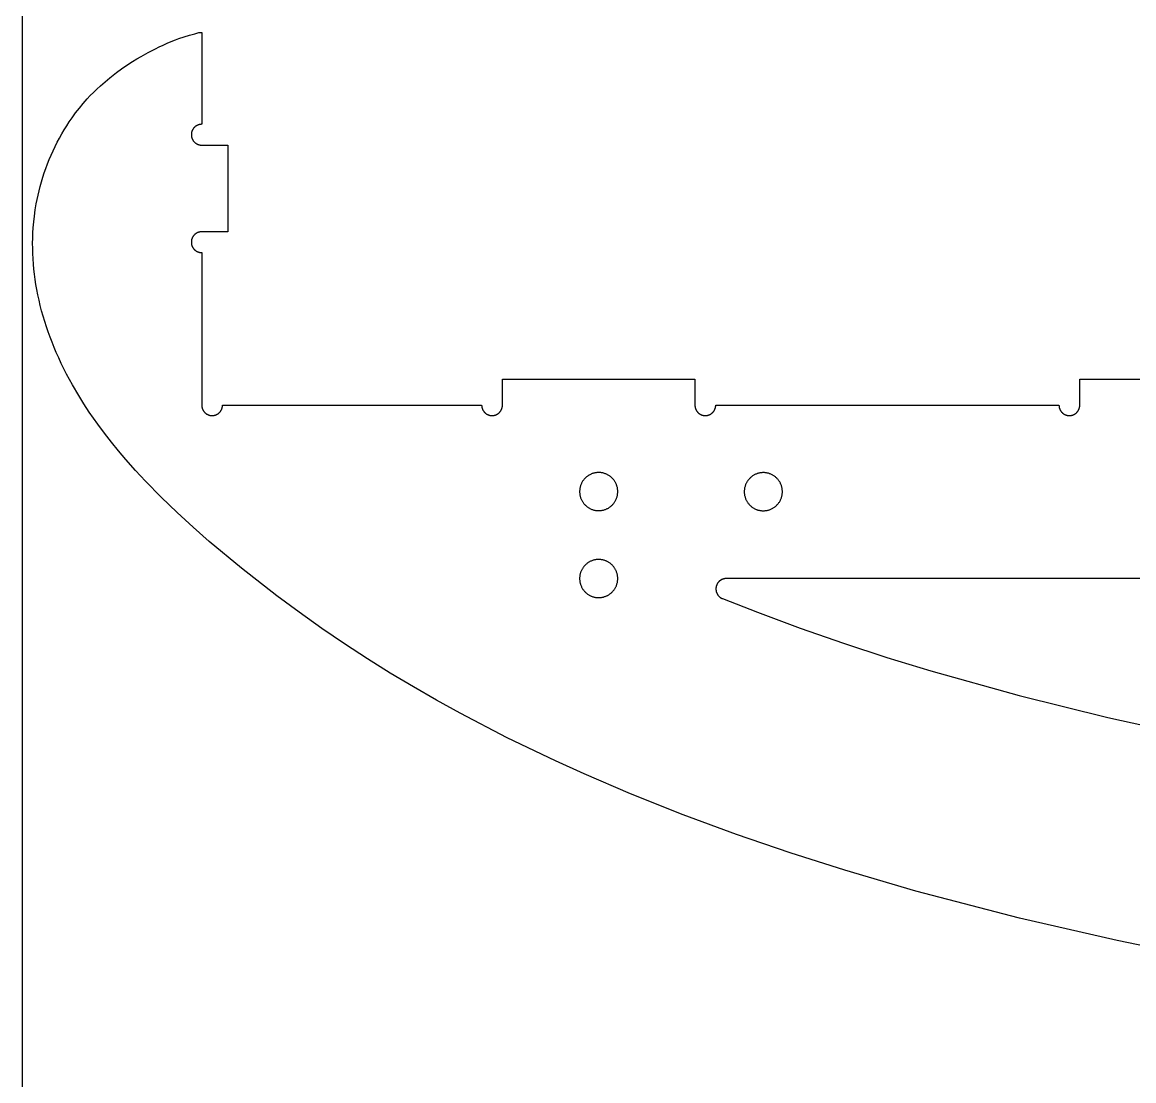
# Model space of a CAD drawing. Header units: millimetres. Extents: x 0 to 2500, y 0 to 1250.
# Drawn here: x 0 to 320.6, y 622 to 927.3 of the extents above; entities that cross this region are included whole.
import ezdxf

# ---------------------------------------------------------------- set-up
doc = ezdxf.new("R2010")
doc.units = ezdxf.units.MM
doc.header["$MEASUREMENT"] = 0
doc.layers.add('Default', color=18, linetype='Continuous', true_color=0x000000)
doc.layers.add('TAGLIO', color=56, linetype='Continuous', true_color=0x8b8b00)

msp = doc.modelspace()

# ---------------------------------------------------------------- linework, layer by layer
at = {"layer": 'Default'}
msp.add_lwpolyline([(0, 0), (2500, 0), (2500, 1250), (0, 1250)], close=True, dxfattribs=at)
at = {"layer": 'TAGLIO'}
for points in [[(25.26, 911.25), (26.27, 912.06), (27.17, 912.76), (28.61, 913.81), (30.16, 914.88), (31.85, 915.96), (33.06, 916.71), (34.29, 917.44), (36.32, 918.57), (38.39, 919.64), (39.5, 920.18), (40.63, 920.7), (41.81, 921.22), (43, 921.72), (44.24, 922.2), (45.18, 922.55), (46.72, 923.08), (48.24, 923.55), (49.76, 923.98), (50.94, 924.28)], [(50.94, 924.28), (51.77, 924.28)], [(51.77, 924.28), (51.77, 897.84)], [(348.4, 655.77), (315.79, 662.42), (287.65, 668.91), (257.75, 676.73), (237.25, 682.73), (221.51, 687.74), (205.99, 693.06), (190.61, 698.74), (175.4, 704.8), (162.09, 710.49), (153.78, 714.25), (139.88, 720.93), (126.27, 728), (119.52, 731.72), (112.83, 735.57), (106.15, 739.57), (99.55, 743.7), (92.95, 748.01), (86.42, 752.45), (79.87, 757.1), (73.42, 761.88), (63.21, 769.86), (53.96, 777.57), (49.27, 781.68), (44.67, 785.9), (40.11, 790.29), (35.54, 794.95), (32.66, 798.04), (29.86, 801.2), (27.79, 803.65), (25.76, 806.13), (23.73, 808.74), (21.76, 811.4), (19.34, 814.85), (17.79, 817.21), (16.29, 819.61), (14.49, 822.69), (12.79, 825.82), (11.25, 828.9), (10.52, 830.46), (9.82, 832.03), (9.2, 833.5), (8.61, 834.98), (8.04, 836.47), (7.49, 837.97), (6.98, 839.48), (6.49, 841.01), (6.03, 842.54), (5.6, 844.09), (5.21, 845.6), (4.85, 847.12), (4.52, 848.65), (4.22, 850.18), (3.97, 851.64), (3.74, 853.11), (3.54, 854.58), (3.38, 856.05), (3.24, 857.55), (3.13, 859.05), (3.05, 860.55), (3.01, 862.05), (3, 863.55), (3.02, 865.04), (3.08, 866.53), (3.17, 868.02), (3.32, 869.7), (3.51, 871.37), (3.75, 873.13), (4.05, 874.89), (4.3, 876.16), (4.57, 877.43), (4.87, 878.69), (5.19, 879.95), (5.55, 881.26), (5.95, 882.56), (6.37, 883.85), (6.82, 885.14), (7.29, 886.42), (7.8, 887.68), (8.33, 888.94), (8.89, 890.19), (9.47, 891.42), (10.09, 892.65), (10.73, 893.86), (11.4, 895.06), (12.1, 896.25), (12.83, 897.42), (13.58, 898.57), (14.37, 899.71), (15.4, 901.12), (16.47, 902.5), (17.59, 903.85), (18.75, 905.16), (19.63, 906.11), (20.54, 907.04), (21.52, 907.99), (22.53, 908.93), (23.88, 910.11), (25.26, 911.25)], [(51.77, 897.84), (51.7, 897.84), (51.63, 897.84), (51.57, 897.84), (51.5, 897.83), (51.43, 897.82), (51.36, 897.81), (51.29, 897.8), (51.22, 897.79), (51.15, 897.78), (51.08, 897.76), (51.01, 897.75), (50.94, 897.73), (50.87, 897.71), (50.8, 897.68), (50.73, 897.66), (50.66, 897.63), (50.59, 897.6), (50.53, 897.57), (50.46, 897.54), (50.39, 897.51), (50.32, 897.47), (50.26, 897.43), (50.19, 897.39), (50.13, 897.35), (50.06, 897.31), (50, 897.27), (49.94, 897.22), (49.88, 897.17), (49.82, 897.12), (49.76, 897.07), (49.7, 897.02), (49.65, 896.96), (49.59, 896.91), (49.54, 896.85), (49.49, 896.79), (49.44, 896.73), (49.39, 896.67), (49.34, 896.61), (49.3, 896.55), (49.26, 896.48), (49.22, 896.42), (49.18, 896.35), (49.14, 896.29), (49.1, 896.22), (49.07, 896.15), (49.04, 896.08), (49.01, 896.02), (48.98, 895.95), (48.95, 895.88), (48.93, 895.81), (48.91, 895.74), (48.88, 895.67), (48.86, 895.6), (48.85, 895.53), (48.83, 895.46), (48.82, 895.39), (48.81, 895.32), (48.8, 895.25), (48.79, 895.18), (48.78, 895.11), (48.78, 895.04), (48.77, 894.98), (48.77, 894.91), (48.77, 894.84), (48.77, 894.78), (48.77, 894.71), (48.78, 894.64), (48.78, 894.57), (48.79, 894.5), (48.8, 894.43), (48.81, 894.37), (48.82, 894.3), (48.83, 894.23), (48.85, 894.16), (48.86, 894.09), (48.88, 894.02), (48.91, 893.95), (48.93, 893.88), (48.95, 893.81), (48.98, 893.74), (49.01, 893.67), (49.04, 893.6), (49.07, 893.53), (49.1, 893.46), (49.14, 893.4), (49.18, 893.33), (49.22, 893.26), (49.26, 893.2), (49.3, 893.14), (49.34, 893.07), (49.39, 893.01), (49.44, 892.95), (49.49, 892.89), (49.54, 892.83), (49.59, 892.78), (49.65, 892.72), (49.7, 892.67), (49.76, 892.61), (49.82, 892.56), (49.88, 892.51), (49.94, 892.46), (50, 892.42), (50.06, 892.37), (50.13, 892.33), (50.19, 892.29), (50.26, 892.25), (50.32, 892.21), (50.39, 892.18), (50.46, 892.14), (50.53, 892.11), (50.59, 892.08), (50.66, 892.05), (50.73, 892.03), (50.8, 892), (50.87, 891.98), (50.94, 891.96), (51.01, 891.94), (51.08, 891.92), (51.15, 891.91), (51.22, 891.89), (51.29, 891.88), (51.36, 891.87), (51.43, 891.86), (51.5, 891.85), (51.57, 891.85), (51.63, 891.84), (51.7, 891.84), (51.77, 891.84)], [(51.77, 891.84), (59.27, 891.84)], [(59.27, 891.84), (59.27, 866.84)], [(51.77, 866.84), (51.7, 866.84), (51.63, 866.84), (51.57, 866.84), (51.5, 866.83), (51.43, 866.82), (51.36, 866.81), (51.29, 866.8), (51.22, 866.79), (51.15, 866.78), (51.08, 866.76), (51.01, 866.75), (50.94, 866.73), (50.87, 866.71), (50.8, 866.68), (50.73, 866.66), (50.66, 866.63), (50.59, 866.6), (50.53, 866.57), (50.46, 866.54), (50.39, 866.51), (50.32, 866.47), (50.26, 866.43), (50.19, 866.39), (50.13, 866.35), (50.06, 866.31), (50, 866.27), (49.94, 866.22), (49.88, 866.17), (49.82, 866.12), (49.76, 866.07), (49.7, 866.02), (49.65, 865.96), (49.59, 865.91), (49.54, 865.85), (49.49, 865.79), (49.44, 865.73), (49.39, 865.67), (49.34, 865.61), (49.3, 865.55), (49.26, 865.48), (49.22, 865.42), (49.18, 865.35), (49.14, 865.29), (49.1, 865.22), (49.07, 865.15), (49.04, 865.08), (49.01, 865.02), (48.98, 864.95), (48.95, 864.88), (48.93, 864.81), (48.91, 864.74), (48.88, 864.67), (48.86, 864.6), (48.85, 864.53), (48.83, 864.46), (48.82, 864.39), (48.81, 864.32), (48.8, 864.25), (48.79, 864.18), (48.78, 864.11), (48.78, 864.04), (48.77, 863.98), (48.77, 863.91), (48.77, 863.84), (48.77, 863.78), (48.77, 863.71), (48.78, 863.64), (48.78, 863.57), (48.79, 863.5), (48.8, 863.43), (48.81, 863.37), (48.82, 863.3), (48.83, 863.23), (48.85, 863.16), (48.86, 863.09), (48.88, 863.02), (48.91, 862.95), (48.93, 862.88), (48.95, 862.81), (48.98, 862.74), (49.01, 862.67), (49.04, 862.6), (49.07, 862.53), (49.1, 862.46), (49.14, 862.4), (49.18, 862.33), (49.22, 862.26), (49.26, 862.2), (49.3, 862.14), (49.34, 862.07), (49.39, 862.01), (49.44, 861.95), (49.49, 861.89), (49.54, 861.83), (49.59, 861.78), (49.65, 861.72), (49.7, 861.67), (49.76, 861.61), (49.82, 861.56), (49.88, 861.51), (49.94, 861.46), (50, 861.42), (50.06, 861.37), (50.13, 861.33), (50.19, 861.29), (50.26, 861.25), (50.32, 861.21), (50.39, 861.18), (50.46, 861.14), (50.53, 861.11), (50.59, 861.08), (50.66, 861.05), (50.73, 861.03), (50.8, 861), (50.87, 860.98), (50.94, 860.96), (51.01, 860.94), (51.08, 860.92), (51.15, 860.91), (51.22, 860.89), (51.29, 860.88), (51.36, 860.87), (51.43, 860.86), (51.5, 860.85), (51.57, 860.85), (51.63, 860.84), (51.7, 860.84), (51.77, 860.84)], [(59.27, 866.84), (51.77, 866.84)], [(51.77, 860.84), (51.77, 816.84)], [(138.5, 816.84), (138.5, 824.34)], [(138.5, 824.34), (194, 824.34)], [(194, 824.34), (194, 816.84)], [(305, 816.84), (305, 824.34)], [(305, 824.34), (360.5, 824.34)], [(51.77, 816.84), (51.77, 816.78), (51.77, 816.71), (51.78, 816.64), (51.78, 816.57), (51.79, 816.5), (51.8, 816.43), (51.81, 816.37), (51.82, 816.3), (51.83, 816.23), (51.85, 816.16), (51.86, 816.09), (51.88, 816.02), (51.91, 815.95), (51.93, 815.88), (51.95, 815.81), (51.98, 815.74), (52.01, 815.67), (52.04, 815.6), (52.07, 815.53), (52.1, 815.46), (52.14, 815.4), (52.18, 815.33), (52.22, 815.26), (52.26, 815.2), (52.3, 815.14), (52.34, 815.07), (52.39, 815.01), (52.44, 814.95), (52.49, 814.89), (52.54, 814.83), (52.59, 814.78), (52.65, 814.72), (52.7, 814.67), (52.76, 814.61), (52.82, 814.56), (52.88, 814.51), (52.94, 814.46), (53, 814.42), (53.06, 814.37), (53.13, 814.33), (53.19, 814.29), (53.26, 814.25), (53.32, 814.21), (53.39, 814.18), (53.46, 814.14), (53.53, 814.11), (53.59, 814.08), (53.66, 814.05), (53.73, 814.03), (53.8, 814), (53.87, 813.98), (53.94, 813.96), (54.01, 813.94), (54.08, 813.92), (54.15, 813.91), (54.22, 813.89), (54.29, 813.88), (54.36, 813.87), (54.43, 813.86), (54.5, 813.85), (54.57, 813.85), (54.63, 813.84), (54.7, 813.84), (54.77, 813.84), (54.83, 813.84), (54.9, 813.84), (54.97, 813.85), (55.04, 813.85), (55.11, 813.86), (55.18, 813.87), (55.24, 813.88), (55.31, 813.89), (55.38, 813.91), (55.45, 813.92), (55.52, 813.94), (55.59, 813.96), (55.66, 813.98), (55.73, 814), (55.8, 814.03), (55.87, 814.05), (55.94, 814.08), (56.01, 814.11), (56.08, 814.14), (56.15, 814.18), (56.21, 814.21), (56.28, 814.25), (56.35, 814.29), (56.41, 814.33), (56.47, 814.37), (56.54, 814.42), (56.6, 814.46), (56.66, 814.51), (56.72, 814.56), (56.78, 814.61), (56.83, 814.67), (56.89, 814.72), (56.94, 814.78), (57, 814.83), (57.05, 814.89), (57.1, 814.95), (57.15, 815.01), (57.19, 815.07), (57.24, 815.14), (57.28, 815.2), (57.32, 815.26), (57.36, 815.33), (57.4, 815.4), (57.43, 815.46), (57.47, 815.53), (57.5, 815.6), (57.53, 815.67), (57.56, 815.74), (57.58, 815.81), (57.61, 815.88), (57.63, 815.95), (57.65, 816.02), (57.67, 816.09), (57.69, 816.16), (57.7, 816.23), (57.72, 816.3), (57.73, 816.37), (57.74, 816.43), (57.75, 816.5), (57.76, 816.57), (57.76, 816.64), (57.77, 816.71), (57.77, 816.78), (57.77, 816.84)], [(57.77, 816.84), (132.5, 816.84)], [(132.5, 816.84), (132.5, 816.78), (132.5, 816.71), (132.51, 816.64), (132.51, 816.57), (132.52, 816.5), (132.53, 816.43), (132.54, 816.37), (132.55, 816.3), (132.56, 816.23), (132.58, 816.16), (132.6, 816.09), (132.62, 816.02), (132.64, 815.95), (132.66, 815.88), (132.68, 815.81), (132.71, 815.74), (132.74, 815.67), (132.77, 815.6), (132.8, 815.53), (132.84, 815.46), (132.87, 815.4), (132.91, 815.33), (132.95, 815.26), (132.99, 815.2), (133.03, 815.14), (133.08, 815.07), (133.12, 815.01), (133.17, 814.95), (133.22, 814.89), (133.27, 814.83), (133.32, 814.78), (133.38, 814.72), (133.43, 814.67), (133.49, 814.61), (133.55, 814.56), (133.61, 814.51), (133.67, 814.46), (133.73, 814.42), (133.79, 814.37), (133.86, 814.33), (133.92, 814.29), (133.99, 814.25), (134.06, 814.21), (134.12, 814.18), (134.19, 814.14), (134.26, 814.11), (134.33, 814.08), (134.4, 814.05), (134.47, 814.03), (134.53, 814), (134.6, 813.98), (134.67, 813.96), (134.74, 813.94), (134.81, 813.92), (134.88, 813.91), (134.95, 813.89), (135.02, 813.88), (135.09, 813.87), (135.16, 813.86), (135.23, 813.85), (135.3, 813.85), (135.37, 813.84), (135.43, 813.84), (135.5, 813.84), (135.57, 813.84), (135.63, 813.84), (135.7, 813.85), (135.77, 813.85), (135.84, 813.86), (135.91, 813.87), (135.98, 813.88), (136.05, 813.89), (136.12, 813.91), (136.19, 813.92), (136.26, 813.94), (136.33, 813.96), (136.4, 813.98), (136.47, 814), (136.53, 814.03), (136.6, 814.05), (136.67, 814.08), (136.74, 814.11), (136.81, 814.14), (136.88, 814.18), (136.94, 814.21), (137.01, 814.25), (137.08, 814.29), (137.14, 814.33), (137.21, 814.37), (137.27, 814.42), (137.33, 814.46), (137.39, 814.51), (137.45, 814.56), (137.51, 814.61), (137.57, 814.67), (137.62, 814.72), (137.68, 814.78), (137.73, 814.83), (137.78, 814.89), (137.83, 814.95), (137.88, 815.01), (137.92, 815.07), (137.97, 815.14), (138.01, 815.2), (138.05, 815.26), (138.09, 815.33), (138.13, 815.4), (138.16, 815.46), (138.2, 815.53), (138.23, 815.6), (138.26, 815.67), (138.29, 815.74), (138.32, 815.81), (138.34, 815.88), (138.36, 815.95), (138.38, 816.02), (138.4, 816.09), (138.42, 816.16), (138.44, 816.23), (138.45, 816.3), (138.46, 816.37), (138.47, 816.43), (138.48, 816.5), (138.49, 816.57), (138.49, 816.64), (138.5, 816.71), (138.5, 816.78), (138.5, 816.84)], [(194, 816.84), (194, 816.78), (194, 816.71), (194.01, 816.64), (194.01, 816.57), (194.02, 816.5), (194.03, 816.43), (194.04, 816.37), (194.05, 816.3), (194.06, 816.23), (194.08, 816.16), (194.1, 816.09), (194.12, 816.02), (194.14, 815.95), (194.16, 815.88), (194.18, 815.81), (194.21, 815.74), (194.24, 815.67), (194.27, 815.6), (194.3, 815.53), (194.34, 815.46), (194.37, 815.4), (194.41, 815.33), (194.45, 815.26), (194.49, 815.2), (194.53, 815.14), (194.58, 815.07), (194.62, 815.01), (194.67, 814.95), (194.72, 814.89), (194.77, 814.83), (194.82, 814.78), (194.88, 814.72), (194.93, 814.67), (194.99, 814.61), (195.05, 814.56), (195.11, 814.51), (195.17, 814.46), (195.23, 814.42), (195.29, 814.37), (195.36, 814.33), (195.42, 814.29), (195.49, 814.25), (195.56, 814.21), (195.62, 814.18), (195.69, 814.14), (195.76, 814.11), (195.83, 814.08), (195.9, 814.05), (195.97, 814.03), (196.03, 814), (196.1, 813.98), (196.17, 813.96), (196.24, 813.94), (196.31, 813.92), (196.38, 813.91), (196.45, 813.89), (196.52, 813.88), (196.59, 813.87), (196.66, 813.86), (196.73, 813.85), (196.8, 813.85), (196.87, 813.84), (196.93, 813.84), (197, 813.84), (197.07, 813.84), (197.13, 813.84), (197.2, 813.85), (197.27, 813.85), (197.34, 813.86), (197.41, 813.87), (197.48, 813.88), (197.55, 813.89), (197.62, 813.91), (197.69, 813.92), (197.76, 813.94), (197.83, 813.96), (197.9, 813.98), (197.97, 814), (198.03, 814.03), (198.1, 814.05), (198.17, 814.08), (198.24, 814.11), (198.31, 814.14), (198.38, 814.18), (198.44, 814.21), (198.51, 814.25), (198.58, 814.29), (198.64, 814.33), (198.71, 814.37), (198.77, 814.42), (198.83, 814.46), (198.89, 814.51), (198.95, 814.56), (199.01, 814.61), (199.07, 814.67), (199.12, 814.72), (199.18, 814.78), (199.23, 814.83), (199.28, 814.89), (199.33, 814.95), (199.38, 815.01), (199.42, 815.07), (199.47, 815.14), (199.51, 815.2), (199.55, 815.26), (199.59, 815.33), (199.63, 815.4), (199.66, 815.46), (199.7, 815.53), (199.73, 815.6), (199.76, 815.67), (199.79, 815.74), (199.82, 815.81), (199.84, 815.88), (199.86, 815.95), (199.88, 816.02), (199.9, 816.09), (199.92, 816.16), (199.94, 816.23), (199.95, 816.3), (199.96, 816.37), (199.97, 816.43), (199.98, 816.5), (199.99, 816.57), (199.99, 816.64), (200, 816.71), (200, 816.78), (200, 816.84)], [(200, 816.84), (299, 816.84)], [(299, 816.84), (299, 816.78), (299, 816.71), (299.01, 816.64), (299.01, 816.57), (299.02, 816.5), (299.03, 816.43), (299.04, 816.37), (299.05, 816.3), (299.06, 816.23), (299.08, 816.16), (299.1, 816.09), (299.12, 816.02), (299.14, 815.95), (299.16, 815.88), (299.18, 815.81), (299.21, 815.74), (299.24, 815.67), (299.27, 815.6), (299.3, 815.53), (299.34, 815.46), (299.37, 815.4), (299.41, 815.33), (299.45, 815.26), (299.49, 815.2), (299.53, 815.14), (299.58, 815.07), (299.62, 815.01), (299.67, 814.95), (299.72, 814.89), (299.77, 814.83), (299.82, 814.78), (299.88, 814.72), (299.93, 814.67), (299.99, 814.61), (300.05, 814.56), (300.11, 814.51), (300.17, 814.46), (300.23, 814.42), (300.29, 814.37), (300.36, 814.33), (300.42, 814.29), (300.49, 814.25), (300.56, 814.21), (300.62, 814.18), (300.69, 814.14), (300.76, 814.11), (300.83, 814.08), (300.9, 814.05), (300.97, 814.03), (301.03, 814), (301.1, 813.98), (301.17, 813.96), (301.24, 813.94), (301.31, 813.92), (301.38, 813.91), (301.45, 813.89), (301.52, 813.88), (301.59, 813.87), (301.66, 813.86), (301.73, 813.85), (301.8, 813.85), (301.87, 813.84), (301.93, 813.84), (302, 813.84), (302.07, 813.84), (302.13, 813.84), (302.2, 813.85), (302.27, 813.85), (302.34, 813.86), (302.41, 813.87), (302.48, 813.88), (302.55, 813.89), (302.62, 813.91), (302.69, 813.92), (302.76, 813.94), (302.83, 813.96), (302.9, 813.98), (302.97, 814), (303.03, 814.03), (303.1, 814.05), (303.17, 814.08), (303.24, 814.11), (303.31, 814.14), (303.38, 814.18), (303.44, 814.21), (303.51, 814.25), (303.58, 814.29), (303.64, 814.33), (303.71, 814.37), (303.77, 814.42), (303.83, 814.46), (303.89, 814.51), (303.95, 814.56), (304.01, 814.61), (304.07, 814.67), (304.12, 814.72), (304.18, 814.78), (304.23, 814.83), (304.28, 814.89), (304.33, 814.95), (304.38, 815.01), (304.42, 815.07), (304.47, 815.14), (304.51, 815.2), (304.55, 815.26), (304.59, 815.33), (304.63, 815.4), (304.66, 815.46), (304.7, 815.53), (304.73, 815.6), (304.76, 815.67), (304.79, 815.74), (304.82, 815.81), (304.84, 815.88), (304.86, 815.95), (304.88, 816.02), (304.9, 816.09), (304.92, 816.16), (304.94, 816.23), (304.95, 816.3), (304.96, 816.37), (304.97, 816.43), (304.98, 816.5), (304.99, 816.57), (304.99, 816.64), (305, 816.71), (305, 816.78), (305, 816.84)], [(203.06, 766.84), (203, 766.84), (202.94, 766.84), (202.88, 766.84), (202.82, 766.83), (202.76, 766.83), (202.69, 766.82), (202.63, 766.81), (202.57, 766.8), (202.51, 766.79), (202.44, 766.78), (202.38, 766.76), (202.32, 766.75), (202.26, 766.73), (202.2, 766.71), (202.13, 766.7), (202.07, 766.67), (202.01, 766.65), (201.95, 766.63), (201.89, 766.6), (201.83, 766.58), (201.76, 766.55), (201.71, 766.52), (201.65, 766.49), (201.59, 766.46), (201.53, 766.42), (201.47, 766.39), (201.41, 766.35), (201.36, 766.31), (201.3, 766.27), (201.25, 766.23), (201.19, 766.19), (201.14, 766.15), (201.09, 766.11), (201.04, 766.06), (200.99, 766.01), (200.94, 765.97), (200.89, 765.92), (200.85, 765.87), (200.8, 765.82), (200.76, 765.77), (200.72, 765.72), (200.68, 765.66), (200.64, 765.61), (200.6, 765.56), (200.56, 765.5), (200.52, 765.45), (200.49, 765.39), (200.46, 765.33), (200.42, 765.28), (200.39, 765.22), (200.36, 765.16), (200.34, 765.1), (200.31, 765.04), (200.29, 764.98), (200.26, 764.92), (200.24, 764.87), (200.22, 764.81), (200.2, 764.75), (200.18, 764.69), (200.16, 764.63), (200.15, 764.57), (200.13, 764.51), (200.12, 764.45), (200.11, 764.39), (200.1, 764.33), (200.09, 764.27), (200.08, 764.21), (200.08, 764.15), (200.07, 764.09), (200.07, 764.03), (200.06, 763.96), (200.06, 763.9), (200.06, 763.84), (200.06, 763.77), (200.06, 763.71), (200.07, 763.65), (200.07, 763.58), (200.08, 763.52), (200.09, 763.45), (200.09, 763.39), (200.11, 763.32), (200.12, 763.26), (200.13, 763.19), (200.15, 763.13), (200.16, 763.06), (200.18, 763), (200.2, 762.94), (200.22, 762.87), (200.24, 762.81), (200.27, 762.75), (200.29, 762.68), (200.32, 762.62), (200.35, 762.56), (200.38, 762.5), (200.41, 762.44), (200.44, 762.38), (200.47, 762.32), (200.51, 762.26), (200.55, 762.2), (200.58, 762.15), (200.62, 762.09), (200.66, 762.04), (200.7, 761.99), (200.75, 761.93), (200.79, 761.88), (200.83, 761.83), (200.88, 761.78), (200.92, 761.73), (200.97, 761.69), (201.02, 761.64), (201.07, 761.6), (201.12, 761.55), (201.17, 761.51), (201.22, 761.47), (201.27, 761.43), (201.32, 761.4), (201.38, 761.36), (201.43, 761.32), (201.48, 761.29), (201.54, 761.26), (201.59, 761.23), (201.65, 761.2), (201.7, 761.17), (201.76, 761.14), (201.81, 761.11), (201.87, 761.09), (201.92, 761.06), (201.98, 761.04)], [(1072.94, 766.84), (203.06, 766.84)], [(201.98, 761.04), (212.01, 757.18)], [(212.01, 757.18), (224.38, 752.56), (236.85, 748.22), (249.4, 744.12), (262.03, 740.25), (287.48, 733.15), (313.13, 726.78), (345.14, 719.72), (377.31, 713.51), (409.62, 708.07), (442.04, 703.33), (474.55, 699.23), (507.13, 695.8), (539.78, 693.07), (572.48, 691.1), (605.23, 689.91), (638, 689.51), (670.77, 689.91)]]:
    msp.add_lwpolyline(points, dxfattribs=at)
for points in [[(168.32, 797.01), (168.14, 797.08), (167.96, 797.15), (167.78, 797.2), (167.6, 797.25), (167.41, 797.3), (167.22, 797.33), (167.04, 797.36), (166.85, 797.39), (166.66, 797.4), (166.47, 797.42), (166.27, 797.42), (166.08, 797.42), (165.89, 797.41), (165.7, 797.39), (165.51, 797.37), (165.32, 797.34), (165.14, 797.31), (164.95, 797.26), (164.77, 797.22), (164.58, 797.16), (164.4, 797.1), (164.22, 797.03), (164.05, 796.96), (163.87, 796.88), (163.7, 796.79), (163.53, 796.7), (163.37, 796.61), (163.21, 796.5), (163.05, 796.39), (162.9, 796.28), (162.75, 796.16), (162.6, 796.04), (162.46, 795.91), (162.33, 795.78), (162.2, 795.64), (162.07, 795.49), (161.95, 795.35), (161.83, 795.2), (161.72, 795.04), (161.62, 794.88), (161.52, 794.72), (161.42, 794.55), (161.33, 794.38), (161.25, 794.21), (161.17, 794.04), (161.1, 793.86), (161.04, 793.68), (160.98, 793.5), (160.93, 793.31), (160.88, 793.13), (160.85, 792.94), (160.81, 792.75), (160.79, 792.56), (160.77, 792.37), (160.76, 792.18), (160.75, 791.99), (160.75, 791.8), (160.76, 791.61), (160.77, 791.42), (160.79, 791.23), (160.82, 791.04), (160.85, 790.85), (160.9, 790.67), (160.94, 790.48), (160.99, 790.3), (161.05, 790.12), (161.12, 789.94), (161.19, 789.76), (161.27, 789.59), (161.35, 789.41), (161.44, 789.25), (161.54, 789.08), (161.64, 788.92), (161.75, 788.76), (161.86, 788.61), (161.98, 788.46), (162.1, 788.31), (162.23, 788.17), (162.36, 788.03), (162.5, 787.9), (162.64, 787.77), (162.79, 787.65), (162.94, 787.53), (163.09, 787.42), (163.25, 787.31), (163.41, 787.21), (163.58, 787.11), (163.74, 787.02), (163.92, 786.94), (164.09, 786.86), (164.27, 786.79), (164.45, 786.72), (164.63, 786.66), (164.81, 786.61), (165, 786.56), (165.18, 786.52), (165.37, 786.49), (165.56, 786.46), (165.75, 786.44), (165.94, 786.43), (166.13, 786.42), (166.32, 786.42), (166.51, 786.43), (166.7, 786.44), (166.89, 786.46), (167.08, 786.48), (167.27, 786.52), (167.46, 786.55), (167.64, 786.6), (167.83, 786.65), (168.01, 786.71), (168.19, 786.77), (168.37, 786.84), (168.54, 786.92), (168.71, 787), (168.88, 787.09), (169.05, 787.18), (169.21, 787.28), (169.37, 787.39), (169.53, 787.5), (169.68, 787.62), (169.82, 787.74), (169.97, 787.87), (170.11, 788), (170.24, 788.13), (170.37, 788.27), (170.49, 788.42), (170.61, 788.57), (170.72, 788.72), (170.83, 788.88), (170.94, 789.04), (171.03, 789.2), (171.12, 789.37), (171.21, 789.54), (171.29, 789.72), (171.36, 789.89), (171.43, 790.07), (171.49, 790.25), (171.55, 790.43), (171.59, 790.62), (171.64, 790.81), (171.67, 790.99), (171.7, 791.18), (171.72, 791.37), (171.74, 791.56), (171.75, 791.75), (171.75, 791.94), (171.75, 792.13), (171.74, 792.32), (171.72, 792.52), (171.69, 792.7), (171.66, 792.89), (171.63, 793.08), (171.58, 793.27), (171.53, 793.45), (171.48, 793.63), (171.41, 793.81), (171.35, 793.99), (171.27, 794.17), (171.19, 794.34), (171.1, 794.51), (171.01, 794.68), (170.91, 794.84), (170.81, 795), (170.7, 795.16), (170.58, 795.31), (170.46, 795.46), (170.34, 795.6), (170.21, 795.74), (170.07, 795.88), (169.93, 796.01), (169.79, 796.13), (169.64, 796.25), (169.49, 796.37), (169.33, 796.48), (169.17, 796.58), (169.01, 796.68), (168.84, 796.77), (168.67, 796.86), (168.5, 796.94)], [(208.24, 791.89), (208.24, 791.7), (208.25, 791.51), (208.26, 791.32), (208.29, 791.13), (208.32, 790.94), (208.35, 790.75), (208.4, 790.57), (208.45, 790.38), (208.5, 790.2), (208.56, 790.02), (208.63, 789.84), (208.71, 789.66), (208.79, 789.49), (208.87, 789.32), (208.96, 789.15), (209.06, 788.99), (209.17, 788.83), (209.27, 788.67), (209.39, 788.52), (209.51, 788.37), (209.63, 788.23), (209.76, 788.09), (209.9, 787.95), (210.04, 787.82), (210.18, 787.69), (210.33, 787.57), (210.48, 787.46), (210.63, 787.35), (210.79, 787.24), (210.96, 787.14), (211.12, 787.05), (211.29, 786.96), (211.47, 786.88), (211.64, 786.8), (211.82, 786.73), (212, 786.67), (212.18, 786.61), (212.37, 786.56), (212.55, 786.52), (212.74, 786.48), (212.93, 786.45), (213.12, 786.42), (213.31, 786.41), (213.5, 786.4), (213.69, 786.39), (213.88, 786.39), (214.07, 786.4), (214.26, 786.42), (214.45, 786.44), (214.64, 786.46), (214.83, 786.5), (215.01, 786.54), (215.2, 786.59), (215.38, 786.64), (215.56, 786.7), (215.74, 786.77), (215.92, 786.84), (216.09, 786.92), (216.26, 787), (216.43, 787.1), (216.59, 787.19), (216.76, 787.29), (216.91, 787.4), (217.07, 787.51), (217.22, 787.63), (217.36, 787.76), (217.5, 787.88), (217.64, 788.02), (217.77, 788.16), (217.9, 788.3), (218.02, 788.44), (218.14, 788.6), (218.25, 788.75), (218.36, 788.91), (218.46, 789.07), (218.55, 789.24), (218.64, 789.41), (218.73, 789.58), (218.8, 789.75), (218.87, 789.93), (218.94, 790.11), (219, 790.29), (219.05, 790.47), (219.1, 790.66), (219.14, 790.85), (219.17, 791.03), (219.19, 791.22), (219.21, 791.41), (219.23, 791.6), (219.23, 791.79), (219.23, 791.99), (219.23, 792.18), (219.21, 792.37), (219.19, 792.56), (219.17, 792.75), (219.14, 792.93), (219.1, 793.12), (219.05, 793.31), (219, 793.49), (218.94, 793.67), (218.87, 793.85), (218.8, 794.03), (218.73, 794.2), (218.64, 794.37), (218.55, 794.54), (218.46, 794.71), (218.36, 794.87), (218.25, 795.03), (218.14, 795.18), (218.02, 795.34), (217.9, 795.48), (217.77, 795.62), (217.64, 795.76), (217.5, 795.9), (217.36, 796.02), (217.22, 796.15), (217.07, 796.27), (216.91, 796.38), (216.76, 796.49), (216.59, 796.59), (216.43, 796.68), (216.26, 796.78), (216.09, 796.86), (215.92, 796.94), (215.74, 797.01), (215.56, 797.08), (215.38, 797.14), (215.2, 797.19), (215.01, 797.24), (214.83, 797.28), (214.64, 797.32), (214.45, 797.34), (214.26, 797.36), (214.07, 797.38), (213.88, 797.39), (213.69, 797.39), (213.5, 797.38), (213.31, 797.37), (213.12, 797.35), (212.93, 797.33), (212.74, 797.3), (212.55, 797.26), (212.37, 797.22), (212.18, 797.17), (212, 797.11), (211.82, 797.05), (211.64, 796.98), (211.47, 796.9), (211.29, 796.82), (211.12, 796.73), (210.96, 796.64), (210.79, 796.54), (210.63, 796.43), (210.48, 796.32), (210.33, 796.21), (210.18, 796.09), (210.04, 795.96), (209.9, 795.83), (209.76, 795.69), (209.63, 795.55), (209.51, 795.41), (209.39, 795.26), (209.27, 795.11), (209.17, 794.95), (209.06, 794.79), (208.96, 794.63), (208.87, 794.46), (208.79, 794.29), (208.71, 794.12), (208.63, 793.94), (208.56, 793.76), (208.5, 793.58), (208.45, 793.4), (208.4, 793.21), (208.35, 793.03), (208.32, 792.84), (208.29, 792.65), (208.26, 792.46), (208.25, 792.27), (208.24, 792.08)], [(168.32, 761.75), (168.5, 761.82), (168.67, 761.9), (168.84, 761.99), (169.01, 762.08), (169.17, 762.18), (169.33, 762.29), (169.49, 762.4), (169.64, 762.51), (169.79, 762.63), (169.93, 762.76), (170.07, 762.89), (170.21, 763.02), (170.34, 763.16), (170.46, 763.3), (170.58, 763.45), (170.7, 763.61), (170.81, 763.76), (170.91, 763.92), (171.01, 764.09), (171.1, 764.25), (171.19, 764.42), (171.27, 764.59), (171.35, 764.77), (171.41, 764.95), (171.48, 765.13), (171.53, 765.31), (171.58, 765.5), (171.63, 765.68), (171.66, 765.87), (171.69, 766.06), (171.72, 766.25), (171.74, 766.44), (171.75, 766.63), (171.75, 766.82), (171.75, 767.01), (171.74, 767.2), (171.72, 767.39), (171.7, 767.58), (171.67, 767.77), (171.64, 767.96), (171.59, 768.14), (171.55, 768.33), (171.49, 768.51), (171.43, 768.69), (171.36, 768.87), (171.29, 769.05), (171.21, 769.22), (171.12, 769.39), (171.03, 769.56), (170.94, 769.72), (170.83, 769.88), (170.72, 770.04), (170.61, 770.19), (170.49, 770.34), (170.37, 770.49), (170.24, 770.63), (170.11, 770.76), (169.97, 770.9), (169.82, 771.02), (169.68, 771.14), (169.53, 771.26), (169.37, 771.37), (169.21, 771.48), (169.05, 771.58), (168.88, 771.67), (168.71, 771.76), (168.54, 771.84), (168.37, 771.92), (168.19, 771.99), (168.01, 772.05), (167.83, 772.11), (167.64, 772.16), (167.46, 772.21), (167.27, 772.25), (167.08, 772.28), (166.89, 772.3), (166.7, 772.32), (166.51, 772.34), (166.32, 772.34), (166.13, 772.34), (165.94, 772.33), (165.75, 772.32), (165.56, 772.3), (165.37, 772.27), (165.18, 772.24), (165, 772.2), (164.81, 772.15), (164.63, 772.1), (164.45, 772.04), (164.27, 771.97), (164.09, 771.9), (163.92, 771.82), (163.74, 771.74), (163.58, 771.65), (163.41, 771.55), (163.25, 771.45), (163.09, 771.34), (162.94, 771.23), (162.79, 771.11), (162.64, 770.99), (162.5, 770.86), (162.36, 770.73), (162.23, 770.59), (162.1, 770.45), (161.98, 770.31), (161.86, 770.16), (161.75, 770), (161.64, 769.84), (161.54, 769.68), (161.44, 769.52), (161.35, 769.35), (161.27, 769.18), (161.19, 769), (161.12, 768.82), (161.05, 768.65), (160.99, 768.46), (160.94, 768.28), (160.89, 768.1), (160.85, 767.91), (160.82, 767.72), (160.79, 767.53), (160.77, 767.34), (160.76, 767.15), (160.75, 766.96), (160.75, 766.77), (160.76, 766.58), (160.77, 766.39), (160.79, 766.2), (160.81, 766.01), (160.85, 765.82), (160.88, 765.63), (160.93, 765.45), (160.98, 765.27), (161.04, 765.08), (161.1, 764.9), (161.17, 764.73), (161.25, 764.55), (161.33, 764.38), (161.42, 764.21), (161.52, 764.04), (161.62, 763.88), (161.72, 763.72), (161.83, 763.57), (161.95, 763.42), (162.07, 763.27), (162.2, 763.12), (162.33, 762.99), (162.46, 762.85), (162.6, 762.72), (162.75, 762.6), (162.9, 762.48), (163.05, 762.37), (163.21, 762.26), (163.37, 762.16), (163.53, 762.06), (163.7, 761.97), (163.87, 761.88), (164.05, 761.8), (164.22, 761.73), (164.4, 761.66), (164.58, 761.6), (164.77, 761.55), (164.95, 761.5), (165.14, 761.46), (165.32, 761.42), (165.51, 761.39), (165.7, 761.37), (165.89, 761.35), (166.08, 761.34), (166.27, 761.34), (166.46, 761.35), (166.66, 761.36), (166.85, 761.37), (167.04, 761.4), (167.22, 761.43), (167.41, 761.47), (167.6, 761.51), (167.78, 761.56), (167.96, 761.62), (168.14, 761.68)]]:
    msp.add_lwpolyline(points, close=True, dxfattribs=at)

doc.saveas('drawing.dxf')
